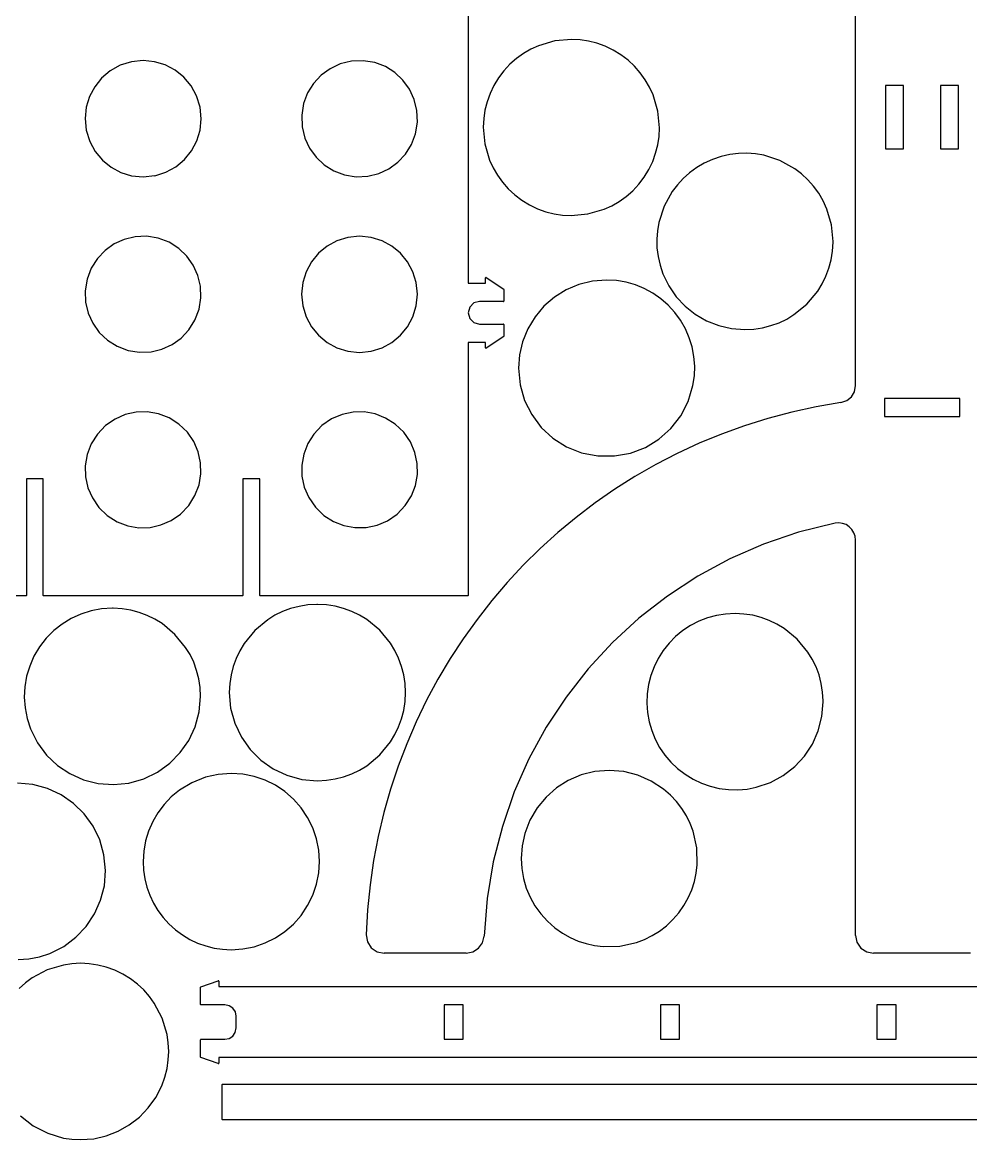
# Model space of a CAD drawing. Extents: x -3 to 521, y -41 to 535.
# Drawn here: x 199 to 372, y -37.2 to 166.4 of the extents above; entities that cross this region are included whole.
import ezdxf

# ---------------------------------------------------------------- set-up
doc = ezdxf.new("R2010")
doc.units = 0

msp = doc.modelspace()

# ---------------------------------------------------------------- linework, layer by layer
at = {"layer": 'Layer 1'}
for p, q in [((350.977, 100.213), (350.977, 300.799)), ((280.336, 175.645), (280.336, 118.898)), ((296.144916, 163.040693), (293.186627, 162.18116)), ((299.212565, 163.323183), (296.144916, 163.040693)), ((300.759419, 163.242734), (299.212565, 163.323183)), ((302.300036, 163.011662), (300.759419, 163.242734)), ((303.823224, 162.627844), (302.300036, 163.011662)), ((291.776473, 161.540306), (290.427235, 160.761554)), ((293.186627, 162.18116), (291.776473, 161.540306)), ((305.31779, 162.08916), (303.823224, 162.627844)), ((306.772542, 161.393489), (305.31779, 162.08916)), ((308.176289, 160.538709), (306.772542, 161.393489)), ((218.946, 159.254), (216.899523, 158.613874)), ((221.081486, 159.469886), (218.946046, 159.253774)), ((223.153814, 159.262676), (221.081486, 159.469886)), ((225.112758, 158.665372), (223.153814, 159.262676)), ((259.03475, 159.35853), (257.015628, 158.860179)), ((261.176, 159.448), (259.03475, 159.35853)), ((263.290122, 159.099893), (261.17553, 159.4484)), ((265.233897, 158.360334), (263.290122, 159.099893)), ((289.150107, 159.847027), (287.95628, 158.798845)), ((290.427235, 160.761554), (289.150107, 159.847027)), ((309.486886, 159.546999), (308.176289, 160.538709)), ((310.668227, 158.449412), (309.486886, 159.546999)), ((215.076972, 157.609965), (213.511448, 156.29243)), ((216.899523, 158.613874), (215.076972, 157.609965)), ((226.90805, 157.711203), (225.112758, 158.665372)), ((228.489417, 156.433398), (226.90805, 157.711203)), ((255.163518, 157.992769), (253.523303, 156.796122)), ((257.015628, 158.860179), (255.163518, 157.992769)), ((266.967132, 157.274697), (265.233897, 158.360334)), ((268.450105, 155.887954), (266.967132, 157.274697)), ((286.856947, 157.619129), (285.8633, 156.31)), ((287.95628, 158.798845), (286.856947, 157.619129)), ((311.718174, 157.257138), (310.668227, 158.449412)), ((312.63459, 155.981364), (311.718174, 157.257138)), ((213.511448, 156.29243), (212.236051, 154.711422)), ((229.806591, 154.865185), (228.489417, 156.433398)), ((230.8093, 153.039795), (229.806591, 154.865185)), ((252.139868, 155.310063), (251.058096, 153.574413)), ((253.523303, 156.796122), (252.139868, 155.310063)), ((269.643094, 154.245077), (268.450105, 155.887954)), ((285.010298, 154.904991), (284.316779, 153.449211)), ((285.863, 156.31), (285.010298, 154.904991)), ((313.415336, 154.63328), (312.63459, 155.981364)), ((359.723, 154.949), (356.449, 154.949)), ((356.449, 154.949), (356.449, 143.359)), ((359.723, 154.808), (359.723, 154.949)), ((359.723, 154.117), (359.723, 154.808)), ((369.75, 154.949), (366.477, 154.949)), ((366.477, 154.949), (366.477, 143.901)), ((369.75, 143.359), (369.75, 154.949)), ((211.283881, 152.917099), (210.68804, 150.959616)), ((212.236051, 154.711422), (211.283881, 152.917099)), ((231.447274, 150.990454), (230.8093, 153.039795)), ((251.058096, 153.574413), (250.32287, 151.628995)), ((270.506375, 152.391039), (269.643094, 154.245077)), ((284.316779, 153.449211), (283.780307, 151.953849)), ((314.058276, 153.224075), (313.415336, 154.63328)), ((314.922183, 150.267061), (314.058276, 153.224075)), ((359.723, 143.359), (359.723, 154.117)), ((210.68804, 150.959616), (210.481627, 148.889128)), ((231.663386, 148.855013), (231.447274, 150.990454)), ((250.32287, 151.628995), (249.979075, 149.513632)), ((271.000226, 150.370812), (270.506375, 152.391039)), ((283.780307, 151.953849), (283.398742, 150.430095)), ((210.481627, 148.889128), (210.697744, 146.755792)), ((231.456176, 146.782683), (231.663386, 148.855013)), ((249.979075, 149.513632), (250.063774, 147.372188)), ((271.084925, 148.229368), (271.000226, 150.370812)), ((283.169949, 148.889138), (283.091789, 147.342167)), ((283.398742, 150.430095), (283.169949, 148.889138)), ((315.209211, 147.199833), (314.922183, 150.267061)), ((210.697744, 146.755792), (211.334915, 144.708393)), ((230.858874, 144.82373), (231.456176, 146.782683)), ((250.063774, 147.372188), (250.557625, 145.351961)), ((270.74113, 146.114005), (271.084925, 148.229368)), ((283.091789, 147.342167), (283.378817, 144.274939)), ((315.131051, 145.652862), (315.209211, 147.199833)), ((211.334915, 144.708393), (212.336191, 142.884395)), ((229.904709, 143.028422), (230.858874, 144.82373)), ((250.557625, 145.351961), (251.420906, 143.497923)), ((270.005904, 144.168587), (270.74113, 146.114005)), ((314.902258, 144.111905), (315.131051, 145.652862)), ((212.336191, 142.884395), (213.651465, 141.31697)), ((228.626909, 141.447028), (229.904709, 143.028422)), ((251.420906, 143.497923), (252.613895, 141.855046)), ((268.924132, 142.432937), (270.005904, 144.168587)), ((283.378817, 144.274939), (284.242724, 141.317925)), ((313.984221, 141.092789), (314.520693, 142.588151)), ((314.520693, 142.588151), (314.902258, 144.111905)), ((356.449, 143.359), (359.723, 143.359)), ((366.477, 143.901), (366.477, 143.359)), ((366.477, 143.359), (369.75, 143.359)), ((213.651465, 141.31697), (215.230629, 140.039291)), ((227.058705, 140.129814), (228.626909, 141.447028)), ((252.613895, 141.855046), (254.096868, 140.468303)), ((265.900482, 139.750231), (267.540697, 140.946878)), ((267.540697, 140.946878), (268.924132, 142.432937)), ((284.242724, 141.317925), (284.885664, 139.90872)), ((313.290702, 139.637009), (313.984221, 141.092789)), ((323.391309, 140.768101), (321.996817, 139.955721)), ((324.888876, 141.448617), (323.391309, 140.768101)), ((326.447368, 141.974838), (324.888876, 141.448617)), ((328.020683, 142.334348), (326.447368, 141.974838)), ((329.598346, 142.53169), (328.020683, 142.334348)), ((331.16988, 142.571406), (329.598346, 142.53169)), ((332.724809, 142.45804), (331.16988, 142.571406)), ((334.252658, 142.196136), (332.724809, 142.45804)), ((337.185209, 141.244885), (334.252658, 142.196136)), ((339.883727, 139.753999), (337.185209, 141.244885)), ((215.230629, 140.039291), (217.023576, 139.084532)), ((217.023576, 139.084532), (218.980197, 138.485865)), ((223.184, 138.489), (225.233325, 139.127049)), ((225.233325, 139.127049), (227.058705, 140.129814)), ((254.096868, 140.468303), (255.830103, 139.382666)), ((255.830103, 139.382666), (257.773878, 138.643107)), ((257.773878, 138.643107), (259.88847, 138.2946)), ((262.02925, 138.38447), (264.048372, 138.882821)), ((264.048372, 138.882821), (265.900482, 139.750231)), ((284.885664, 139.90872), (285.66641, 138.560636)), ((285.66641, 138.560636), (286.582826, 137.284862)), ((312.438, 138.232), (313.290702, 139.637009)), ((320.709946, 139.021951), (319.535241, 137.977267)), ((321.996817, 139.955721), (320.709946, 139.021951)), ((341.119033, 138.817551), (339.883727, 139.753999)), ((342.264403, 137.759825), (341.119033, 138.817551)), ((218.980197, 138.485865), (221.050384, 138.276464)), ((221.050384, 138.276464), (223.18403, 138.4895)), ((259.888, 138.295), (262.02925, 138.38447)), ((286.582826, 137.284862), (287.632773, 136.092588)), ((310.34472, 135.743155), (311.444053, 136.922871)), ((311.444053, 136.922871), (312.4377, 138.232)), ((318.477248, 136.832144), (317.540512, 135.597056)), ((319.535241, 137.977267), (318.477248, 136.832144)), ((343.309361, 136.585364), (342.264403, 137.759825)), ((344.24343, 135.29871), (343.309361, 136.585364)), ((287.632773, 136.092588), (288.814114, 134.995001)), ((288.814114, 134.995001), (290.124711, 134.003291)), ((307.873765, 133.780446), (309.150893, 134.694973)), ((309.150893, 134.694973), (310.34472, 135.743155)), ((317.540512, 135.597056), (316.048998, 132.898886)), ((345.056135, 133.904408), (344.24343, 135.29871)), ((290.124711, 134.003291), (291.528458, 133.148511)), ((291.528458, 133.148511), (292.98321, 132.45284)), ((292.98321, 132.45284), (294.477776, 131.914156)), ((305.114373, 132.36084), (306.524527, 133.001694)), ((306.524527, 133.001694), (307.873765, 133.780446)), ((316.048998, 132.898886), (315.097063, 129.966556)), ((345.737, 132.407), (345.056135, 133.904408)), ((346.577742, 129.509046), (345.73793, 132.40719)), ((294.477776, 131.914156), (296.000964, 131.530338)), ((296.000964, 131.530338), (297.541581, 131.299266)), ((297.541581, 131.299266), (299.088435, 131.218817)), ((299.088435, 131.218817), (302.156084, 131.501307)), ((302.156084, 131.501307), (305.114373, 132.36084)), ((314.834803, 128.438768), (314.721075, 126.883866)), ((315.097063, 129.966556), (314.834803, 128.438768)), ((346.861, 126.505), (346.577742, 129.509046)), ((217.63124, 126.879791), (215.785755, 126.035036)), ((219.618526, 127.359886), (217.63124, 126.879791)), ((221.695738, 127.445297), (219.618526, 127.359886)), ((223.811, 127.106), (221.695738, 127.445297)), ((225.812758, 126.340497), (223.81174, 127.1056)), ((227.568241, 125.226771), (225.812758, 126.340497)), ((256.417901, 126.625943), (254.623404, 125.6471)), ((258.401531, 127.247051), (256.417901, 126.625943)), ((260.532, 127.468), (258.401531, 127.247051)), ((262.662469, 127.246551), (260.532, 127.4675)), ((264.646099, 126.625443), (262.662469, 127.246551)), ((266.440596, 125.6466), (264.646099, 126.625443)), ((314.721075, 126.883866), (314.760425, 125.312322)), ((346.7647, 124.740037), (346.8601, 126.3732)), ((346.861, 126.373), (346.861, 126.503895)), ((214.133949, 124.855646), (212.727697, 123.371646)), ((215.785755, 126.035036), (214.133949, 124.855646)), ((229.048309, 123.816381), (227.568241, 125.226771)), ((253.060336, 124.352948), (251.770992, 122.785912)), ((254.623404, 125.6471), (253.060336, 124.352948)), ((268.003664, 124.352448), (266.440596, 125.6466)), ((269.293008, 122.785412), (268.003664, 124.352448)), ((314.760425, 125.312322), (314.957398, 123.734614)), ((346.510839, 123.154842), (346.7647, 124.740037)), ((212.727697, 123.371646), (211.618876, 121.613061)), ((230.223082, 122.161289), (229.048309, 123.816381)), ((251.770992, 122.785912), (250.797666, 120.988416)), ((270.266334, 120.987916), (269.293008, 122.785412)), ((314.957398, 123.734614), (315.316542, 122.161215)), ((346.106503, 121.625537), (346.510839, 123.154842)), ((211.618876, 121.613061), (210.859362, 119.609915)), ((231.062682, 120.313453), (230.223082, 122.161289)), ((231.537227, 118.324834), (231.062682, 120.313453)), ((250.797666, 120.988416), (250.182655, 119.002887)), ((270.881345, 119.002387), (270.266334, 120.987916)), ((315.316542, 122.161215), (315.8424, 120.6026)), ((315.843, 120.602), (316.910337, 118.403328)), ((345.559676, 120.16004), (346.106503, 121.625537)), ((210.859362, 119.609915), (210.514161, 117.495609)), ((231.616839, 116.247391), (231.537227, 118.324834)), ((250.182655, 119.002887), (249.968252, 116.87175)), ((271.095748, 116.87125), (270.881345, 119.002387)), ((280.336, 118.898), (283.5, 118.898)), ((283.5, 118.898), (283.5, 119.895)), ((283.538728, 119.955487), (283.501554, 119.893411)), ((283.611, 119.952), (283.538728, 119.955487)), ((283.611, 119.951), (286.8114, 117.8174)), ((300.50224, 118.645696), (298.179072, 117.664223)), ((302.979462, 119.255454), (300.50224, 118.645696)), ((305.572, 119.465), (302.979462, 119.255454)), ((307.365097, 119.363968), (305.5722, 119.4642)), ((309.119394, 119.067948), (307.365097, 119.363968)), ((310.820348, 118.583125), (309.119394, 119.067948)), ((312.45321, 117.916488), (310.820348, 118.583125)), ((316.910337, 118.403328), (318.272973, 116.424514)), ((344.070489, 117.452151), (344.878343, 118.766271)), ((344.878343, 118.766271), (345.559676, 120.16004)), ((210.514161, 117.495609), (210.593773, 115.418166)), ((231.271638, 114.133085), (231.616839, 116.247391)), ((249.968252, 116.87175), (250.182655, 114.740613)), ((270.881345, 114.740113), (271.095748, 116.87125)), ((286.842, 117.76), (286.810645, 117.818561)), ((286.842, 117.761), (286.842, 115.628)), ((296.048693, 116.339531), (294.14984, 114.700116)), ((298.179072, 117.664223), (296.048693, 116.339531)), ((314.003237, 117.075021), (312.45321, 117.916488)), ((315.45568, 116.065714), (314.003237, 117.075021)), ((318.272973, 116.424514), (319.897697, 114.68815)), ((342.107159, 115.094536), (344.070489, 117.452151)), ((210.593773, 115.418166), (211.068318, 113.429547)), ((230.512124, 112.129939), (231.271638, 114.133085)), ((250.182655, 114.740613), (250.797666, 112.755084)), ((270.266334, 112.754584), (270.881345, 114.740113)), ((280.612442, 114.524525), (280.33606, 113.493055)), ((281.36753, 115.279614), (280.612442, 114.524525)), ((282.399, 115.556), (281.36753, 115.279614)), ((286.771, 115.557), (282.4, 115.557)), ((286.772, 115.556), (286.821785, 115.57661)), ((286.821785, 115.57661), (286.842414, 115.626386)), ((294.14984, 114.700116), (292.521249, 112.774475)), ((316.795796, 114.895552), (315.45568, 116.065714)), ((318.008837, 113.571521), (316.795796, 114.895552)), ((319.897697, 114.68815), (321.7513, 113.216829)), ((339.733566, 113.150554), (342.107159, 115.094536)), ((211.068318, 113.429547), (211.907918, 111.581711)), ((229.403303, 110.371354), (230.512124, 112.129939)), ((250.797666, 112.755084), (251.770992, 110.957588)), ((269.293008, 110.957088), (270.266334, 112.754584)), ((280.33606, 113.493055), (280.612442, 112.461585)), ((280.612442, 112.461585), (281.36753, 111.706497)), ((292.521249, 112.774475), (291.201657, 110.591104)), ((319.066755, 112.120544), (318.008837, 113.571521)), ((319.948708, 110.57544), (319.066755, 112.120544)), ((321.7513, 113.216829), (323.800572, 112.033141)), ((323.800572, 112.033141), (326.012303, 111.15968)), ((337.013588, 111.683565), (338.412883, 112.353476)), ((338.412883, 112.353476), (339.733566, 113.150554)), ((211.907918, 111.581711), (213.082691, 109.926619)), ((227.997051, 108.887354), (229.403303, 110.371354)), ((251.770992, 110.957588), (253.060336, 109.390552)), ((268.003664, 109.390052), (269.293008, 110.957088)), ((281.36753, 111.706497), (282.399, 111.430115)), ((282.4, 111.431), (286.771, 111.431)), ((286.82137, 111.409776), (286.771586, 111.430386)), ((286.842, 111.36), (286.82137, 111.409776)), ((286.842, 111.36), (286.842, 109.227)), ((291.201657, 110.591104), (290.2298, 108.1785)), ((320.650766, 108.952045), (319.948708, 110.57544)), ((326.012303, 111.15968), (328.353282, 110.619035)), ((328.353282, 110.619035), (330.7903, 110.4338)), ((330.79, 110.434), (332.423889, 110.51604)), ((332.423889, 110.51604), (334.011106, 110.756927)), ((334.011106, 110.756927), (335.543668, 111.148742)), ((335.543668, 111.148742), (337.013588, 111.683565)), ((213.082691, 109.926619), (214.562759, 108.516229)), ((214.562759, 108.516229), (216.318242, 107.402503)), ((226.345245, 107.707964), (227.997051, 108.887354)), ((253.060336, 109.390552), (254.623404, 108.0964)), ((254.623404, 108.0964), (256.417901, 107.117557)), ((264.646099, 107.117057), (266.440596, 108.0959)), ((266.440596, 108.0959), (268.003664, 109.390052)), ((283.5, 108.089), (280.336, 108.089)), ((280.336, 108.089), (280.336, 61.9376)), ((283.5, 107.093), (283.5, 108.089)), ((286.811, 109.167), (283.6106, 107.0334)), ((286.811, 109.168), (286.842355, 109.226561)), ((290.23, 108.177), (289.684933, 105.812751)), ((321.168996, 107.266197), (320.650766, 108.952045)), ((216.318242, 107.402503), (218.31926, 106.6374)), ((218.32, 106.637), (220.435262, 106.297703)), ((220.435262, 106.297703), (222.512474, 106.383114)), ((222.512474, 106.383114), (224.49976, 106.863209)), ((224.49976, 106.863209), (226.345245, 107.707964)), ((256.417901, 107.117557), (258.401531, 106.496449)), ((258.401531, 106.496449), (260.532, 106.2755)), ((260.532, 106.275), (262.662469, 106.495949)), ((262.662469, 106.495949), (264.646099, 107.117057)), ((283.502, 107.093), (283.539174, 107.030924)), ((283.539174, 107.030924), (283.611446, 107.034411)), ((321.499466, 105.533732), (321.168996, 107.266197)), ((289.684933, 105.812751), (289.502008, 103.39339)), ((321.638245, 103.770486), (321.499466, 105.533732)), ((289.502, 103.394), (289.786958, 100.369983)), ((321.325, 100.215), (321.5814, 101.992297)), ((321.5814, 101.992297), (321.638245, 103.770486)), ((289.786958, 100.369983), (290.608132, 97.527583)), ((320.447699, 97.307262), (321.3252, 100.21516)), ((350.77392, 99.106809), (350.97559, 100.21344)), ((349.368309, 97.478438), (350.215054, 98.168375)), ((350.215054, 98.168375), (350.77392, 99.106809)), ((369.962, 97.8475), (356.238, 97.8475)), ((356.238, 97.8475), (356.238, 94.5766)), ((369.962, 97.3057), (369.962, 97.8475)), ((290.608132, 97.527583), (291.915153, 94.922449)), ((319.080503, 94.68346), (320.447699, 97.307262)), ((343.790975, 96.348532), (339.353852, 95.387037)), ((348.303, 97.1173), (343.790975, 96.348532)), ((348.303, 97.1173), (349.368309, 97.478438)), ((369.962, 94.5766), (369.962, 97.3057)), ((215.944775, 94.114777), (214.236168, 92.931574)), ((217.81937, 94.929065), (215.944775, 94.114777)), ((219.800519, 95.367136), (217.81937, 94.929065)), ((221.82879, 95.421687), (219.800519, 95.367136)), ((223.844749, 95.085416), (221.82879, 95.421687)), ((225.788963, 94.351021), (223.844749, 95.085416)), ((227.602, 93.2112), (225.788963, 94.351021)), ((255.434067, 94.155488), (253.6679, 92.944)), ((257.34753, 94.967049), (255.434067, 94.155488)), ((259.348598, 95.38361), (257.34753, 94.967049)), ((261.377581, 95.410093), (259.348598, 95.38361)), ((263.374785, 95.051426), (261.377581, 95.410093)), ((265.280522, 94.312531), (263.374785, 95.051426)), ((267.035099, 93.198334), (265.280522, 94.312531)), ((291.915153, 94.922449), (293.657652, 92.610231)), ((317.283993, 92.38834), (319.080503, 94.68346)), ((334.995798, 94.237489), (330.720985, 92.904562)), ((339.353852, 95.387037), (334.995798, 94.237489)), ((356.238, 94.5766), (369.962, 94.5766)), ((214.236168, 92.931574), (212.752983, 91.386759)), ((229.142511, 91.722923), (227.6026, 93.2112)), ((230.320068, 90.01042), (229.142511, 91.722923)), ((253.668, 92.944), (252.188342, 91.395562)), ((268.578825, 91.713761), (267.035099, 93.198334)), ((269.795922, 89.951455), (268.578825, 91.713761)), ((293.657652, 92.610231), (295.785261, 90.646578)), ((315.118549, 90.466489), (317.283993, 92.38834)), ((330.720985, 92.904562), (326.533582, 91.392928)), ((212.752983, 91.386759), (211.607183, 89.577494)), ((231.128164, 88.133148), (230.320068, 90.01042)), ((251.07973, 89.637451), (250.346898, 87.729375)), ((252.188342, 91.395562), (251.07973, 89.637451)), ((270.613563, 88.040581), (269.795922, 89.951455)), ((295.785261, 90.646578), (298.247612, 89.087139)), ((312.644554, 88.962493), (315.118549, 90.466489)), ((322.437757, 89.707263), (318.437682, 87.852237)), ((326.533582, 91.392928), (322.437757, 89.707263)), ((210.866374, 87.635714), (210.523451, 85.620876)), ((211.607183, 89.577494), (210.866374, 87.635714)), ((231.559693, 86.150564), (231.128164, 88.133148)), ((250.346898, 87.729375), (249.994582, 85.73104)), ((271.036483, 86.040848), (270.613563, 88.040581)), ((298.247612, 89.087139), (300.994337, 87.987563)), ((300.994337, 87.987563), (303.975067, 87.4035)), ((307.012432, 87.386412), (309.922388, 87.920938)), ((309.922388, 87.920938), (312.644554, 88.962493)), ((318.437682, 87.852237), (314.537524, 85.832526)), ((210.523451, 85.620876), (210.571307, 83.592436)), ((231.607549, 84.122124), (231.559693, 86.150564)), ((249.994582, 85.73104), (250.027517, 83.702152)), ((271.069418, 84.01196), (271.036483, 86.040848)), ((303.975067, 87.4035), (307.012432, 87.386412)), ((314.537524, 85.832526), (310.741454, 83.652803)), ((210.571307, 83.592436), (211.002836, 81.609852)), ((231.264626, 82.107286), (231.607549, 84.122124)), ((250.027517, 83.702152), (250.450437, 81.702419)), ((270.717102, 82.013625), (271.069418, 84.01196)), ((310.741454, 83.652803), (307.053642, 81.31774)), ((202.862, 83.2002), (199.802, 83.2002)), ((199.802, 83.2002), (199.802, 61.9376)), ((202.862, 61.9376), (202.862, 83.2002)), ((211.002836, 81.609852), (211.810932, 79.73258)), ((230.523817, 80.165506), (231.264626, 82.107286)), ((242.328, 83.2002), (239.269, 83.2002)), ((239.269, 83.2002), (239.269, 61.9376)), ((242.328, 61.9376), (242.328, 83.2002)), ((250.450437, 81.702419), (251.268078, 79.791545)), ((269.98427, 80.105549), (270.717102, 82.013625)), ((211.810932, 79.73258), (212.988489, 78.020077)), ((229.378017, 78.356241), (230.523817, 80.165506)), ((251.268078, 79.791545), (252.485175, 78.029239)), ((268.875658, 78.347438), (269.98427, 80.105549)), ((307.053642, 81.31774), (303.478256, 78.832012)), ((212.988489, 78.020077), (214.5284, 76.5318)), ((227.894832, 76.811426), (229.378017, 78.356241)), ((252.485175, 78.029239), (254.028901, 76.544666)), ((267.396, 76.799), (268.875658, 78.347438)), ((303.478256, 78.832012), (300.019467, 76.200292)), ((214.529, 76.5318), (216.342037, 75.391979)), ((216.342037, 75.391979), (218.286251, 74.657584)), ((224.31163, 74.813935), (226.186225, 75.628223)), ((226.186225, 75.628223), (227.894832, 76.811426)), ((254.028901, 76.544666), (255.783478, 75.430469)), ((255.783478, 75.430469), (257.689215, 74.691574)), ((263.71647, 74.775951), (265.629933, 75.587512)), ((265.629933, 75.587512), (267.3961, 76.799)), ((300.019467, 76.200292), (296.681443, 73.427253)), ((218.286251, 74.657584), (220.30221, 74.321313)), ((220.30221, 74.321313), (222.330481, 74.375864)), ((222.330481, 74.375864), (224.31163, 74.813935)), ((257.689215, 74.691574), (259.686419, 74.332907)), ((259.686419, 74.332907), (261.715402, 74.35939)), ((261.715402, 74.35939), (263.71647, 74.775951)), ((296.681443, 73.427253), (293.468355, 70.517568)), ((340.56645, 73.488041), (334.157674, 71.310042)), ((347.225, 75.1353), (340.56645, 73.488041)), ((347.918064, 75.198142), (347.22547, 75.13672)), ((348.59909, 75.107075), (347.918064, 75.198142)), ((349.243849, 74.869639), (348.59909, 75.107075)), ((349.827641, 74.491955), (349.243849, 74.869639)), ((350.313671, 73.994728), (349.827641, 74.491955)), ((350.67434, 73.409915), (350.313671, 73.994728)), ((350.89875, 72.760508), (350.67434, 73.409915)), ((334.157674, 71.310042), (328.021115, 68.6277)), ((350.976, 72.0695), (350.89875, 72.760508)), ((350.977, -0.001669), (350.977, 72.0694)), ((293.468355, 70.517568), (290.384372, 67.475912)), ((290.384372, 67.475912), (287.433663, 64.306957)), ((328.021115, 68.6277), (322.179219, 65.467411)), ((322.179219, 65.467411), (316.65443, 61.85557)), ((287.433663, 64.306957), (284.620399, 61.015377)), ((199.732, 61.867), (163.466, 61.867)), ((199.732, 61.8678), (199.8024, 61.938186)), ((202.862, 61.9382), (202.9324, 61.867814)), ((230.607, 61.867), (202.932, 61.867)), ((239.199, 61.867), (230.607, 61.867)), ((239.199, 61.8678), (239.269398, 61.938186)), ((242.328, 61.9382), (242.3984, 61.867814)), ((280.265, 61.867), (242.399, 61.867)), ((280.265, 61.8678), (280.3354, 61.938186)), ((316.65443, 61.85557), (311.469191, 57.818574)), ((211.572288, 59.147703), (209.718907, 58.56282)), ((213.496385, 59.506083), (211.572288, 59.147703)), ((215.472, 59.6278), (213.496385, 59.506083)), ((215.602, 59.6287), (215.471103, 59.6287)), ((217.235963, 59.5318), (215.6028, 59.6272)), ((218.821158, 59.277939), (217.235963, 59.5318)), ((220.350463, 58.873603), (218.821158, 59.277939)), ((247.968337, 59.572303), (246.50284, 59.025476)), ((249.497642, 59.976639), (247.968337, 59.572303)), ((251.082837, 60.2305), (249.497642, 59.976639)), ((252.716, 60.3259), (251.082837, 60.2305)), ((252.847, 60.3274), (252.716089, 60.3274)), ((254.490105, 60.24353), (252.847, 60.3265)), ((256.085746, 60.000007), (254.490105, 60.24353)), ((257.625845, 59.604007), (256.085746, 60.000007)), ((259.102325, 59.063608), (257.625845, 59.604007)), ((284.620399, 61.015377), (281.948748, 57.605845)), ((207.955438, 57.761591), (206.301079, 56.754176)), ((209.718907, 58.56282), (207.955438, 57.761591)), ((221.81596, 58.326776), (220.350463, 58.873603)), ((223.209729, 57.645443), (221.81596, 58.326776)), ((224.523849, 56.837589), (223.209729, 57.645443)), ((243.794951, 57.536289), (241.437336, 55.572959)), ((245.109071, 58.344143), (243.794951, 57.536289)), ((246.50284, 59.025476), (245.109071, 58.344143)), ((260.507107, 58.386889), (259.102325, 59.063608)), ((261.832113, 57.581928), (260.507107, 58.386889)), ((264.210489, 55.619589), (261.832113, 57.581928)), ((281.948748, 57.605845), (279.42288, 54.083036)), ((311.469191, 57.818574), (306.645946, 53.382819)), ((322.39247, 57.247423), (320.892156, 56.474671)), ((323.96552, 57.858649), (322.39247, 57.247423)), ((325.598298, 58.302493), (323.96552, 57.858649)), ((327.277794, 58.573096), (325.598298, 58.302493)), ((328.991, 58.6646), (327.277794, 58.573096)), ((330.624789, 58.58256), (328.9909, 58.6646)), ((332.212006, 58.341673), (330.624789, 58.58256)), ((333.744568, 57.949858), (332.212006, 58.341673)), ((335.214488, 57.415035), (333.744568, 57.949858)), ((336.613783, 56.745124), (335.214488, 57.415035)), ((204.775027, 55.550734), (203.396478, 54.161422)), ((206.301079, 56.754176), (204.775027, 55.550734)), ((226.881464, 54.874259), (224.523849, 56.837589)), ((241.437336, 55.572959), (239.493354, 53.199366)), ((266.172828, 53.241213), (264.210489, 55.619589)), ((319.477589, 55.546254), (318.161776, 54.468028)), ((320.892156, 56.474671), (319.477589, 55.546254)), ((337.934466, 55.948046), (336.613783, 56.745124)), ((340.308059, 54.004064), (337.934466, 55.948046)), ((203.396478, 54.161422), (202.184629, 52.5964)), ((228.825446, 52.500666), (226.881464, 54.874259)), ((239.493354, 53.199366), (238.696276, 51.878683)), ((266.977789, 51.916207), (266.172828, 53.241213)), ((279.42288, 54.083036), (277.046965, 50.451621)), ((306.645946, 53.382819), (302.207141, 48.574701)), ((316.957727, 53.245852), (315.890709, 51.902379)), ((318.161776, 54.468028), (316.957727, 53.245852)), ((342.271389, 51.646449), (340.308059, 54.004064)), ((202.184629, 52.5964), (201.174058, 50.894455)), ((229.622524, 51.179983), (228.825446, 52.500666)), ((230.292435, 49.780688), (229.622524, 51.179983)), ((238.696276, 51.878683), (238.026365, 50.479388)), ((267.654508, 50.511425), (266.977789, 51.916207)), ((315.890709, 51.902379), (314.980141, 50.465437)), ((343.079243, 50.332329), (342.271389, 51.646449)), ((200.388142, 49.101993), (199.829279, 47.2406)), ((201.174058, 50.894455), (200.388142, 49.101993)), ((230.827258, 48.310768), (230.292435, 49.780688)), ((237.491542, 49.009468), (237.099727, 47.476906)), ((238.026365, 50.479388), (237.491542, 49.009468)), ((268.194906, 49.034945), (267.654508, 50.511425)), ((268.590906, 47.494846), (268.194906, 49.034945)), ((277.046965, 50.451621), (274.825172, 46.716275)), ((314.230259, 48.948652), (313.645299, 47.365647)), ((314.980141, 50.465437), (314.230259, 48.948652)), ((343.760576, 48.93856), (343.079243, 50.332329)), ((344.307403, 47.473063), (343.760576, 48.93856)), ((199.829279, 47.2406), (199.499867, 45.331863)), ((231.219073, 46.778206), (230.827258, 48.310768)), ((237.099727, 47.476906), (236.85884, 45.889689)), ((268.83443, 45.899205), (268.590906, 47.494846)), ((302.207141, 48.574701), (298.175219, 43.420615)), ((313.645299, 47.365647), (313.229497, 45.730045)), ((344.711739, 45.943758), (344.307403, 47.473063)), ((199.499867, 45.331863), (199.402306, 43.397368)), ((231.45996, 45.190989), (231.219073, 46.778206)), ((231.542, 43.5571), (231.45996, 45.190989)), ((236.85884, 45.889689), (236.7768, 44.2558)), ((268.9174, 44.2561), (268.83443, 45.899205)), ((274.825172, 46.716275), (272.76167, 42.88167)), ((313.229497, 45.730045), (312.987089, 44.055471)), ((344.9656, 44.358563), (344.711739, 45.943758)), ((199.402306, 43.397368), (199.538992, 41.458702)), ((231.292194, 40.72257), (231.5427, 43.55739)), ((236.776, 44.256), (237.026946, 41.42712)), ((268.83443, 42.612995), (268.9174, 44.2561)), ((272.76167, 42.88167), (270.86063, 38.952481)), ((298.175219, 43.420615), (294.572623, 37.946959)), ((312.987089, 44.055471), (312.922312, 42.355548)), ((345.061, 42.7254), (344.9656, 44.358563)), ((199.538992, 41.458702), (199.912324, 39.537451)), ((237.027, 41.4272), (237.780882, 38.658224)), ((268.194906, 39.477255), (268.590906, 41.017354)), ((268.590906, 41.017354), (268.83443, 42.612995)), ((312.922312, 42.355548), (313.0394, 40.6439)), ((344.831288, 39.876947), (345.0615, 42.5942)), ((345.062, 42.5938), (345.062, 42.724695)), ((199.912324, 39.537451), (200.5247, 37.6552)), ((230.56716, 38.037885), (231.292194, 40.72257)), ((267.654508, 38.000775), (268.194906, 39.477255)), ((270.86063, 38.952481), (269.126221, 34.933381)), ((313.039, 40.6438), (313.337752, 38.954368)), ((313.337752, 38.954368), (313.810186, 37.320133)), ((344.163283, 37.292191), (344.831288, 39.876947)), ((200.525, 37.6552), (201.799147, 35.110498)), ((229.407322, 35.55133), (230.56716, 38.037885)), ((237.780882, 38.658224), (238.982212, 36.125557)), ((266.977789, 36.595993), (267.654508, 38.000775)), ((294.572623, 37.946959), (291.4218, 32.180127)), ((313.810186, 37.320133), (314.44891, 35.753296)), ((343.09144, 34.883345), (344.163283, 37.292191)), ((201.799147, 35.110498), (203.459517, 32.879719)), ((227.852401, 33.310897), (229.407322, 35.55133)), ((238.982212, 36.125557), (240.582057, 33.870157)), ((264.210489, 32.892611), (266.172828, 35.270987)), ((266.172828, 35.270987), (266.977789, 36.595993)), ((269.126221, 34.933381), (267.562612, 30.829044)), ((314.44891, 35.753296), (315.246529, 34.26606)), ((341.649711, 32.693822), (343.09144, 34.883345)), ((203.459517, 32.879719), (205.451538, 30.992913)), ((225.942121, 31.364581), (227.852401, 33.310897)), ((240.582057, 33.870157), (242.531487, 31.932982)), ((261.832113, 30.930272), (264.210489, 32.892611)), ((315.246529, 34.26606), (316.195651, 32.870625)), ((316.195651, 32.870625), (317.288881, 31.579194)), ((339.872049, 30.767033), (341.649711, 32.693822)), ((205.451538, 30.992913), (207.720637, 29.480133)), ((223.716204, 29.760376), (225.942121, 31.364581)), ((242.531487, 31.932982), (244.781568, 30.354991)), ((260.507107, 30.125311), (261.832113, 30.930272)), ((267.562612, 30.829044), (266.173973, 26.644141)), ((291.4218, 32.180127), (288.745192, 26.146516)), ((317.288881, 31.579194), (318.518826, 30.403969)), ((337.792408, 29.146391), (339.872049, 30.767033)), ((207.720637, 29.480133), (210.212241, 28.371428)), ((218.476347, 27.770272), (221.214372, 28.546275)), ((221.214372, 28.546275), (223.716204, 29.760376)), ((232.431, 28.817), (229.95828, 27.826578)), ((234.763911, 29.346292), (232.4307, 28.815979)), ((237.15, 29.5243), (234.763911, 29.346292)), ((239.279679, 29.383015), (237.151, 29.52434)), ((241.344051, 28.968055), (239.279679, 29.383015)), ((243.320698, 28.292982), (241.344051, 28.968055)), ((244.781568, 30.354991), (247.283369, 29.177141)), ((247.283369, 29.177141), (249.987957, 28.440391)), ((256.085746, 28.512193), (257.625845, 28.908193)), ((257.625845, 28.908193), (259.102325, 29.448592)), ((259.102325, 29.448592), (260.507107, 30.125311)), ((300.931536, 29.23671), (298.584961, 28.23123)), ((303.437874, 29.8619), (300.931536, 29.23671)), ((306.064, 30.0769), (303.437874, 29.8619)), ((308.726953, 29.854699), (306.06362, 30.07691)), ((311.299504, 29.200032), (308.726953, 29.854699)), ((313.729208, 28.130851), (311.299504, 29.200032)), ((318.518826, 30.403969), (319.878092, 29.357151)), ((319.878092, 29.357151), (321.341128, 28.461072)), ((335.444741, 27.87531), (337.792408, 29.146391)), ((200.976808, 27.477566), (198.142, 27.7281)), ((203.661478, 26.75251), (200.976808, 27.477566)), ((206.148016, 25.592653), (203.661478, 26.75251)), ((210.212241, 28.371428), (212.871776, 27.696849)), ((212.871776, 27.696849), (215.644669, 27.486446)), ((215.644669, 27.486446), (218.476347, 27.770272)), ((229.95828, 27.826578), (227.68311, 26.44134)), ((245.1862, 27.371315), (243.320698, 28.292982)), ((246.917138, 26.216576), (245.1862, 27.371315)), ((249.987957, 28.440391), (252.8464, 28.1857)), ((252.847, 28.1857), (254.490105, 28.26867)), ((254.490105, 28.26867), (256.085746, 28.512193)), ((266.173973, 26.644141), (264.964473, 22.383348)), ((296.438127, 26.875361), (294.531008, 25.199002)), ((298.584961, 28.23123), (296.438127, 26.875361)), ((315.964, 26.6651), (313.729208, 28.130851)), ((317.206947, 25.58747), (315.963794, 26.665082)), ((321.341128, 28.461072), (322.877953, 27.731629)), ((322.877953, 27.731629), (324.47453, 27.171373)), ((324.47453, 27.171373), (326.116823, 26.782856)), ((326.116823, 26.782856), (327.790793, 26.568629)), ((327.790793, 26.568629), (329.482404, 26.531243)), ((329.482404, 26.531243), (331.177619, 26.673249)), ((331.177619, 26.673249), (332.8624, 26.9972)), ((332.863, 26.9972), (335.444741, 27.87531)), ((208.388429, 24.037718), (206.148016, 25.592653)), ((226.207805, 25.224584), (224.90047, 23.857207)), ((227.683, 26.4406), (226.207805, 25.224584)), ((248.490093, 24.842286), (246.917138, 26.216576)), ((249.881645, 23.261967), (248.490093, 24.842286)), ((288.745192, 26.146516), (286.565244, 19.872521)), ((294.531008, 25.199002), (292.90358, 23.232055)), ((318.313801, 24.41263), (317.206947, 25.58747)), ((210.334724, 22.127429), (208.388429, 24.037718)), ((224.90047, 23.857207), (223.769884, 22.355953)), ((251.068375, 21.48914), (249.881645, 23.261967)), ((292.90358, 23.232055), (291.595818, 21.004421)), ((319.28297, 23.151903), (318.313801, 24.41263)), ((320.113067, 21.816627), (319.28297, 23.151903)), ((211.938908, 19.901506), (210.334724, 22.127429)), ((222.824938, 20.738303), (222.07452, 19.021741)), ((223.769884, 22.355953), (222.824938, 20.738303)), ((252.010323, 19.574988), (251.068375, 21.48914)), ((264.964473, 22.383348), (263.938283, 18.051338)), ((291.595818, 21.004421), (290.6477, 18.546)), ((320.802707, 20.418143), (320.113067, 21.816627)), ((321.350501, 18.967789), (320.802707, 20.418143)), ((213.152988, 17.399673), (211.938908, 19.901506)), ((222.07452, 19.021741), (221.52752, 17.223748)), ((252.683144, 17.579709), (252.010323, 19.574988)), ((286.565244, 19.872521), (284.9044, 13.38454)), ((290.646, 18.5463), (290.156278, 16.299961)), ((322.015012, 15.956831), (321.350501, 18.967789)), ((213.928972, 14.661653), (213.152988, 17.399673)), ((221.52752, 17.223748), (221.192827, 15.361807)), ((253.086836, 15.530346), (252.683144, 17.579709)), ((263.938283, 18.051338), (263.09957, 13.652783)), ((290.156278, 16.299961), (289.992092, 14.00673)), ((214.21278, 11.829982), (213.928972, 14.661653)), ((221.192827, 15.361807), (221.07933, 13.4534)), ((253.2214, 13.45394), (253.086836, 15.530346)), ((322.095508, 12.874467), (322.015012, 15.956831)), ((221.08, 13.4539), (221.158638, 11.865538)), ((253.086836, 11.377534), (253.2214, 13.45394)), ((263.09957, 13.652783), (262.452506, 9.192357)), ((284.9044, 13.38454), (283.785104, 6.708968)), ((289.993, 14.0065), (290.098386, 12.16804)), ((321.913284, 11.334857), (322.095508, 12.874467)), ((214.002364, 9.057099), (214.21278, 11.829982)), ((221.158638, 11.865538), (221.391641, 10.30408)), ((221.391641, 10.30408), (221.774646, 8.780063)), ((252.683144, 9.328171), (253.086836, 11.377534)), ((290.098386, 12.16804), (290.409416, 10.371171)), ((290.409416, 10.371171), (290.918391, 8.631688)), ((321.580897, 9.811413), (321.913284, 11.334857)), ((213.327775, 6.397575), (214.002364, 9.057099)), ((221.774646, 8.780063), (222.303286, 7.304024)), ((252.010323, 7.332892), (252.683144, 9.328171)), ((262.452506, 9.192357), (262.00126, 4.674735)), ((290.918391, 8.631688), (291.617612, 6.965388)), ((320.460089, 6.858385), (321.096961, 8.315476)), ((321.096961, 8.315476), (321.580897, 9.811413)), ((212.219063, 3.905983), (213.327775, 6.397575)), ((222.303286, 7.304024), (222.973198, 5.886502)), ((251.068375, 5.41874), (252.010323, 7.332892)), ((283.785104, 6.708968), (283.2298, -0.1278)), ((291.617612, 6.965388), (292.499382, 5.388064)), ((319.668895, 5.451478), (320.460089, 6.858385)), ((222.973198, 5.886502), (223.780016, 4.538034)), ((223.780016, 4.538034), (224.719375, 3.269158)), ((249.881645, 3.645913), (251.068375, 5.41874)), ((262.00126, 4.674735), (261.75, 0.104588)), ((292.499382, 5.388064), (293.556, 3.915511)), ((317.64438, 2.862943), (318.721992, 4.106096)), ((318.721992, 4.106096), (319.668895, 5.451478)), ((210.706279, 1.636897), (212.219063, 3.905983)), ((224.719375, 3.269158), (225.786911, 2.090411)), ((225.786911, 2.090411), (226.965658, 1.022875)), ((246.917138, 0.691304), (248.490093, 2.065594)), ((248.490093, 2.065594), (249.881645, 3.645913)), ((293.556, 3.915511), (294.779769, 2.563525)), ((294.779769, 2.563525), (296.16299, 1.3479)), ((316.46954, 1.756089), (317.64438, 2.862943)), ((208.819473, -0.355113), (210.706279, 1.636897)), ((226.965658, 1.022875), (228.234534, 0.083516)), ((228.234534, 0.083516), (229.583002, -0.723302)), ((245.1862, -0.463435), (246.917138, 0.691304)), ((261.75, 0.105011), (261.967676, -1.178636)), ((296.163, 1.34789), (297.508383, 0.400988)), ((297.508383, 0.400988), (298.915291, -0.390205)), ((313.873537, -0.043177), (315.208813, 0.78692)), ((315.208813, 0.78692), (316.46954, 1.756089)), ((204.044, -3.28961), (206.588696, -2.015473)), ((206.588696, -2.015473), (208.819473, -0.355113)), ((229.583002, -0.723302), (231.000524, -1.393214)), ((231.000524, -1.393214), (232.476563, -1.921854)), ((232.476563, -1.921854), (234.00058, -2.304859)), ((241.344051, -2.060175), (243.320698, -1.385102)), ((243.320698, -1.385102), (245.1862, -0.463435)), ((261.967676, -1.178636), (262.668905, -2.275636)), ((282.228424, -2.357871), (282.936845, -1.359457)), ((282.936845, -1.359457), (283.22909, -0.12754)), ((298.915291, -0.390205), (300.372383, -1.027075)), ((300.372383, -1.027075), (301.868321, -1.511011)), ((301.868321, -1.511011), (303.391765, -1.843397)), ((303.391765, -1.843397), (304.931376, -2.02562)), ((304.931376, -2.02562), (308.01374, -1.945123)), ((308.01374, -1.945123), (311.024699, -1.280612)), ((311.024699, -1.280612), (312.475053, -0.732817)), ((312.475053, -0.732817), (313.873537, -0.043177)), ((350.976, -0.000992), (351.224949, -1.252521)), ((351.224949, -1.252521), (351.933889, -2.313514)), ((200.240098, -4.275308), (202.161349, -3.901976)), ((202.161349, -3.901976), (204.0436, -3.2896)), ((234.00058, -2.304859), (235.562038, -2.537862)), ((235.562038, -2.537862), (237.1504, -2.6165)), ((237.151, -2.61646), (239.279679, -2.475135)), ((239.279679, -2.475135), (241.344051, -2.060175)), ((262.668905, -2.275636), (263.74255, -3.012126)), ((263.74255, -3.012126), (265.01845, -3.271379)), ((279.961, -3.27262), (265.019, -3.27262)), ((279.961, -3.27138), (281.203314, -3.02708)), ((281.203314, -3.02708), (282.228424, -2.357871)), ((351.933889, -2.313514), (352.994888, -3.022444)), ((352.994888, -3.022444), (354.24642, -3.271382)), ((371.952, -3.27262), (354.245, -3.27262)), ((198.301432, -4.411994), (200.240098, -4.275308)), ((206.548659, -5.402652), (203.595419, -6.289116)), ((208.082137, -5.174509), (206.548659, -5.402652)), ((209.639417, -5.09551), (208.082137, -5.174509)), ((211.209919, -5.169967), (209.639417, -5.09551)), ((212.783067, -5.402195), (211.209919, -5.169967)), ((214.34828, -5.796505), (212.783067, -5.402195)), ((215.894982, -6.357212), (214.34828, -5.796505)), ((200.864323, -7.720394), (199.608524, -8.629557)), ((203.595419, -6.289116), (200.864323, -7.720394)), ((217.377333, -7.070873), (215.894982, -6.357212)), ((218.753674, -7.914118), (217.377333, -7.070873)), ((220.01969, -8.876369), (218.753674, -7.914118)), ((199.608524, -8.629557), (198.439997, -9.661983)), ((221.171069, -9.947048), (220.01969, -8.876369)), ((222.203498, -11.115576), (221.171069, -9.947048)), ((231.583, -9.35284), (231.534861, -9.419642)), ((231.535, -12.6198), (231.535, -9.41942)), ((231.583, -9.35168), (234.78312, -8.28488)), ((234.84677, -8.295859), (234.783338, -8.286178)), ((234.876, -8.35298), (234.84677, -8.295859)), ((234.876, -8.35262), (234.876, -9.34886)), ((234.876, -9.34886), (517.615, -9.34886)), ((223.112664, -12.371376), (222.203498, -11.115576)), ((224.543955, -15.102477), (223.112664, -12.371376)), ((231.535, -12.6196), (231.6054, -12.689986)), ((235.979, -12.6904), (231.605, -12.6904)), ((236.767519, -12.847101), (235.97807, -12.69007)), ((237.436782, -13.294288), (236.767519, -12.847101)), ((237.883969, -13.963551), (237.436782, -13.294288)), ((238.041, -14.753), (237.883969, -13.963551)), ((279.428, -12.6904), (275.942, -12.6904)), ((275.942, -12.6904), (275.942, -18.9501)), ((279.428, -12.8315), (279.428, -12.6904)), ((279.428, -13.5286), (279.428, -12.8315)), ((279.428, -18.9501), (279.428, -13.5286)), ((318.894, -12.6904), (315.408, -12.6904)), ((315.408, -12.6904), (315.408, -18.9501)), ((318.894, -12.8315), (318.894, -12.6904)), ((318.894, -13.5286), (318.894, -12.8315)), ((318.894, -18.9501), (318.894, -13.5286)), ((358.363, -12.6904), (354.874, -12.6904)), ((354.874, -12.6904), (354.874, -18.9501)), ((358.363, -12.8315), (358.363, -12.6904)), ((358.363, -13.5286), (358.363, -12.8315)), ((358.363, -18.9501), (358.363, -13.5286)), ((225.430438, -18.055725), (224.543955, -15.102477)), ((238.041, -16.887), (238.041, -14.7534)), ((225.658593, -19.589209), (225.430438, -18.055725)), ((237.436712, -18.344982), (237.878815, -17.689255)), ((237.878815, -17.689255), (238.04093, -16.88627)), ((225.737608, -21.146496), (225.658593, -19.589209)), ((231.605, -18.9492), (231.5346, -19.019586)), ((231.535, -22.221), (231.535, -19.0206)), ((231.605, -18.9501), (235.979, -18.9501)), ((235.978, -18.9492), (236.780985, -18.787085)), ((236.780985, -18.787085), (237.436712, -18.344982)), ((275.942, -18.9501), (279.428, -18.9501)), ((315.408, -18.9501), (318.894, -18.9501)), ((354.874, -18.9501), (358.363, -18.9501)), ((225.66317, -22.717006), (225.737608, -21.146496)), ((231.535, -22.2196), (231.583139, -22.286402)), ((234.783, -23.3527), (231.58288, -22.2859)), ((470.648, -22.2887), (234.876, -22.2887)), ((234.876, -22.2887), (234.876, -23.285)), ((225.036678, -25.855386), (225.430964, -24.290162)), ((225.430964, -24.290162), (225.66317, -22.717006)), ((234.783, -23.3531), (234.846432, -23.34342)), ((234.846432, -23.34342), (234.875662, -23.286298)), ((224.476, -27.4021), (225.036678, -25.855386)), ((223.384488, -29.536378), (224.4758, -27.40208)), ((235.541, -27.1146), (235.4706, -27.184986)), ((235.471, -33.5861), (235.471, -27.1853)), ((235.541, -27.1147), (467.007, -27.1147)), ((222.012693, -31.454259), (223.384488, -29.536378)), ((220.392044, -33.134717), (222.012693, -31.454259)), ((198.695886, -32.916947), (201.03037, -34.726685)), ((216.5307, -35.699333), (218.55417, -34.556744)), ((218.55417, -34.556744), (220.392044, -33.134717)), ((235.471, -33.585), (235.5414, -33.655386)), ((511.807, -33.6566), (235.541, -33.6566)), ((201.03037, -34.726685), (203.675252, -36.086855)), ((203.675252, -36.086855), (206.57213, -36.942935)), ((212.053486, -37.062168), (214.353262, -36.541477)), ((214.353262, -36.541477), (216.5307, -35.699333)), ((206.57213, -36.942935), (208.096816, -37.164902)), ((208.096816, -37.164902), (209.6626, -37.2404)), ((209.663, -37.2404), (212.053486, -37.062168))]:
    msp.add_line(p, q, dxfattribs=at)

doc.saveas('drawing.dxf')
